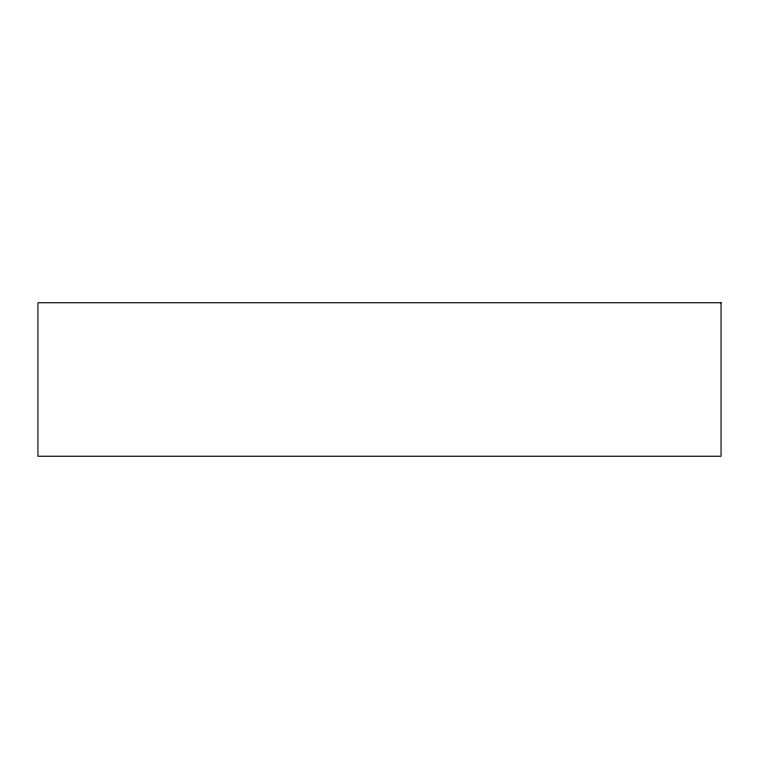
<?xml version="1.0" encoding="UTF-8"?>
<svg xmlns="http://www.w3.org/2000/svg" width="759" height="759" viewBox="0 0 759 759"><rect width="100%" height="100%" fill="white"/><g stroke="black" fill="none" stroke-linecap="round" stroke-linejoin="round"><path stroke-width="1.14" d="M721.05 302.746L37.95 302.746L37.95 456.254L721.05 456.254L721.05 302.746"/></g></svg>
